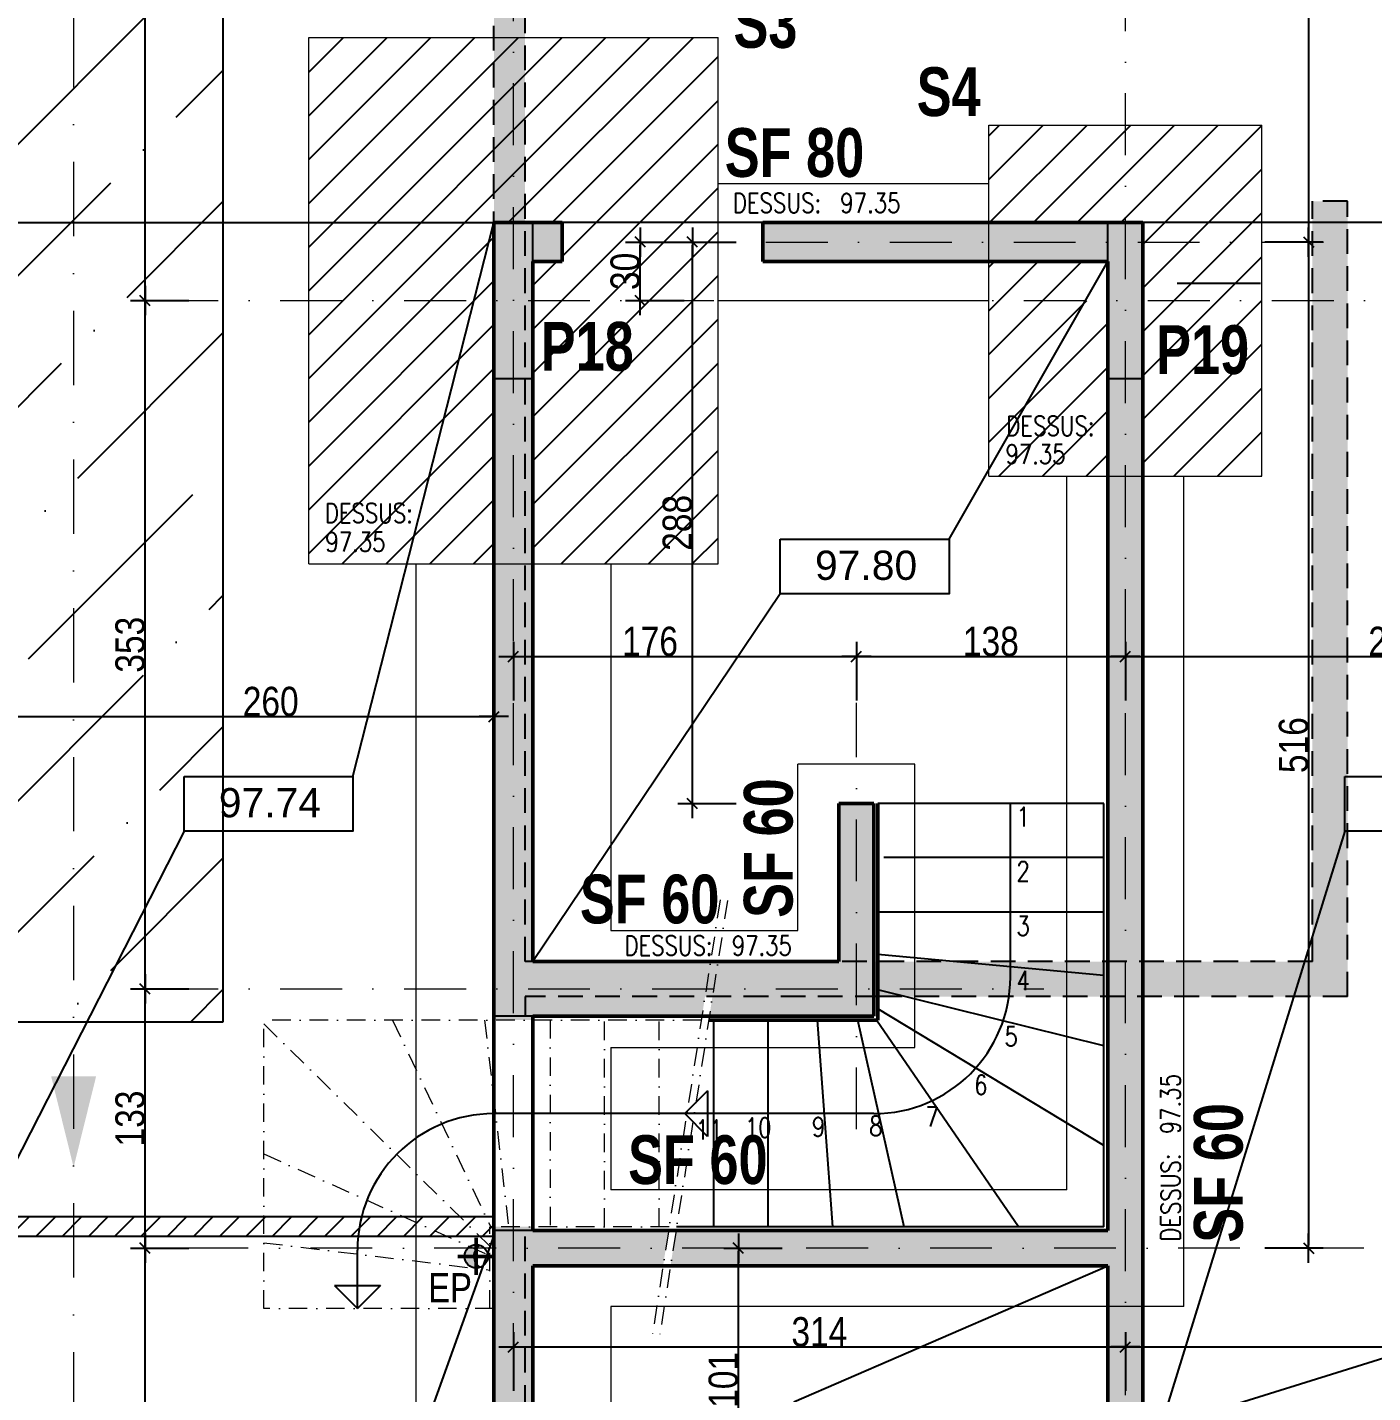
# Model space of a CAD drawing. Header units: centimetres. Extents: x 16433 to 114398, y -50094 to -12305.
# Drawn here: x 42936 to 43627, y -19269 to -18568 of the extents above; entities that cross this region are included whole.
import ezdxf
from ezdxf.enums import TextEntityAlignment as Align

# ---------------------------------------------------------------- set-up
doc = ezdxf.new("R2010")
doc.units = ezdxf.units.CM
doc.header["$LTSCALE"] = 0.5
for name, pattern in [('CACHEX2', [19.05, 12.7, -6.35]), ('TIRETPT2', [12.7, 6.35, -3.175, 0, -3.175]), ('TIRETPTX2', [50.8, 25.4, -12.7, 0, -12.7])]:
    doc.linetypes.add(name, pattern=pattern)
doc.layers.get('DEFPOINTS').update_dxf_attribs({"linetype": 'CONTINUOUS'})
for name, color, linetype in [('01_cloisons', 1, 'CONTINUOUS'), ('01_cote_gen', 4, 'CONTINUOUS'), ('01_linteaux', 2, 'CONTINUOUS'), ('01_murs_sup', 2, 'CACHEX2'), ('01_poch_murs', 253, 'CONTINUOUS'), ('01_poch_poteaux', 250, 'CONTINUOUS'), ('01_poch_Semelles', 253, 'CONTINUOUS'), ('01_resv', 32, 'CONTINUOUS'), ('01_texte', 230, 'CONTINUOUS'), ('AA_COTES', 2, 'CONTINUOUS')]:
    doc.layers.add(name, color=color, linetype=linetype)
for name, color, linetype, lineweight in [('01_murs_coup', 5, 'CONTINUOUS', 60), ('01_poutres', 2, 'CONTINUOUS', 18), ('01_Reseaux', 5, 'TIRETPTX2', 18), ('01_sem', 42, 'CONTINUOUS', 15), ('01_tram_axes', 2, 'TIRETPTX2', 9)]:
    doc.layers.add(name, color=color, linetype=linetype, lineweight=lineweight)
doc.styles.add('ARIAL', font='arial.ttf')
doc.styles.add('impact', font='impact.ttf')
doc.styles.add('MATTE_TXT', font='arial.ttf')
doc.styles.add('SIMPLEX1', font='SIMPLEX.shx', dxfattribs={"width": 0.8, "height": 10})
doc.styles.add('STYLE2', font='ARIALN.TTF')
doc.dimstyles.new('JB50', dxfattribs={"dimscale": 0.1, "dimtxt": 150, "dimasz": 15, "dimexe": 0.1, "dimexo": 0.1, "dimgap": 0.09, "dimtad": 1, "dimdec": 1, "dimdsep": 46, "dimtxsty": 'STYLE2', "dimblk1": 'BOND_G', "dimblk2": 'BOND_D', "dimsah": 1, "dimcen": 1.5, "dimdle": 0.01, "dimse1": 1, "dimse2": 1, "dimclrd": 4, "dimclre": 2, "dimclrt": 6, "dimazin": 2, "dimtfac": 2.333333, "dimtdec": 1, "dimtix": 1, "dimtmove": 2, "dimatfit": 3, "dimldrblk": 'BOND_G', "dimfxl": 1, "dimtolj": 1, "dimtzin": 0, "dimarcsym": 0})
pattern_1 = [(135, (25186.803, -57921.042), (-11.2253202, 2e-15), [7.9375, -7.9375])]

# ---------------------------------------------------------------- blocks, each defined once
blk = doc.blocks.new('BOND_G')
at = {"layer": 'AA_COTES', "color": 0}
for p, q in [((0, -5), (0, 15)), ((5, 0), (-5, 0)), ((1.77, 1.77), (-1.77, -1.77))]:
    blk.add_line(p, q, dxfattribs=at)
blk = doc.blocks.new('BOND_D')
at = {"layer": 'AA_COTES', "color": 0}
for p, q in [((0, 5), (0, -15)), ((5, 0), (-5, 0)), ((-1.77, -1.77), (1.77, 1.77))]:
    blk.add_line(p, q, dxfattribs=at)
blk = doc.blocks.new('*D119')
at = {"layer": '01_cote_gen', "color": 4, "lineweight": -2, "transparency": 16777216}
blk.add_line((43187.13, -18891.02), (43360.13, -18891.02), dxfattribs=at)
at = {"layer": 'DEFPOINTS', "color": 0, "transparency": 16777216}
for p in [(43361.63, -18891.02), (43361.63, -18907.71), (43185.63, -18920.38)]:
    blk.add_point(p, dxfattribs=at)
at = {"layer": '01_cote_gen', "color": 4, "lineweight": -2, "transparency": 16777216, "xscale": 1.5, "yscale": 1.5, "zscale": 1.5, "rotation": 180}
blk.add_blockref('BOND_G', (43185.63, -18891.02), dxfattribs=at)
at = {"layer": '01_cote_gen', "color": 4, "lineweight": -2, "transparency": 16777216, "xscale": 1.5, "yscale": 1.5, "zscale": 1.5}
blk.add_blockref('BOND_D', (43361.63, -18891.02), dxfattribs=at)
at = {"layer": '01_cote_gen', "color": 6, "transparency": 16777216, "insert": (43255.75, -18883.35), "char_height": 15, "attachment_point": 5, "style": 'STYLE2'}
blk.add_mtext('\\A1;176', dxfattribs=at)
blk = doc.blocks.new('*D120')
at = {"layer": '01_cote_gen', "color": 4, "lineweight": -2, "transparency": 16777216}
blk.add_line((43363.13, -18891.02), (43498.13, -18891.02), dxfattribs=at)
at = {"layer": 'DEFPOINTS', "color": 0, "transparency": 16777216}
for p in [(43499.63, -18891.02), (43361.63, -18907.71), (43499.63, -18914.05)]:
    blk.add_point(p, dxfattribs=at)
at = {"layer": '01_cote_gen', "color": 4, "lineweight": -2, "transparency": 16777216, "xscale": 1.5, "yscale": 1.5, "zscale": 1.5, "rotation": 180}
blk.add_blockref('BOND_G', (43361.63, -18891.02), dxfattribs=at)
at = {"layer": '01_cote_gen', "color": 4, "lineweight": -2, "transparency": 16777216, "xscale": 1.5, "yscale": 1.5, "zscale": 1.5}
blk.add_blockref('BOND_D', (43499.63, -18891.02), dxfattribs=at)
at = {"layer": '01_cote_gen', "color": 6, "transparency": 16777216, "insert": (43430.63, -18883.35), "char_height": 15, "attachment_point": 5, "style": 'STYLE2'}
blk.add_mtext('\\A1;138', dxfattribs=at)
blk = doc.blocks.new('*D121')
at = {"layer": '01_cote_gen', "color": 4, "lineweight": -2, "transparency": 16777216}
blk.add_line((43501.13, -18891.02), (43776.13, -18891.02), dxfattribs=at)
at = {"layer": 'DEFPOINTS', "color": 0, "transparency": 16777216}
for p in [(43777.63, -18891.02), (43499.63, -18914.05), (43777.63, -18922.11)]:
    blk.add_point(p, dxfattribs=at)
at = {"layer": '01_cote_gen', "color": 4, "lineweight": -2, "transparency": 16777216, "xscale": 1.5, "yscale": 1.5, "zscale": 1.5, "rotation": 180}
blk.add_blockref('BOND_G', (43499.63, -18891.02), dxfattribs=at)
at = {"layer": '01_cote_gen', "color": 4, "lineweight": -2, "transparency": 16777216, "xscale": 1.5, "yscale": 1.5, "zscale": 1.5}
blk.add_blockref('BOND_D', (43777.63, -18891.02), dxfattribs=at)
at = {"layer": '01_cote_gen', "color": 6, "transparency": 16777216, "insert": (43638.63, -18883.35), "char_height": 15, "attachment_point": 5, "style": 'STYLE2'}
blk.add_mtext('\\A1;278', dxfattribs=at)
blk = doc.blocks.new('*D122')
at = {"layer": '01_cote_gen', "color": 4, "lineweight": -2, "transparency": 16777216}
blk.add_line((43187.13, -19245.13), (43498.13, -19245.13), dxfattribs=at)
at = {"layer": 'DEFPOINTS', "color": 0, "transparency": 16777216}
for p in [(43499.63, -19245.13), (43185.63, -19261.37), (43499.63, -19261.37)]:
    blk.add_point(p, dxfattribs=at)
at = {"layer": '01_cote_gen', "color": 4, "lineweight": -2, "transparency": 16777216, "xscale": 1.5, "yscale": 1.5, "zscale": 1.5, "rotation": 180}
blk.add_blockref('BOND_G', (43185.63, -19245.13), dxfattribs=at)
at = {"layer": '01_cote_gen', "color": 4, "lineweight": -2, "transparency": 16777216, "xscale": 1.5, "yscale": 1.5, "zscale": 1.5}
blk.add_blockref('BOND_D', (43499.63, -19245.13), dxfattribs=at)
at = {"layer": '01_cote_gen', "color": 6, "transparency": 16777216, "insert": (43342.63, -19237.47), "char_height": 15, "attachment_point": 5, "style": 'STYLE2'}
blk.add_mtext('\\A1;314', dxfattribs=at)
blk = doc.blocks.new('*D123')
at = {"layer": '01_cote_gen', "color": 4, "lineweight": -2, "transparency": 16777216}
blk.add_line((43501.13, -19245.13), (43776.13, -19245.13), dxfattribs=at)
at = {"layer": 'DEFPOINTS', "color": 0, "transparency": 16777216}
for p in [(43777.63, -19245.13), (43499.63, -19252.63), (43777.63, -19252.63)]:
    blk.add_point(p, dxfattribs=at)
at = {"layer": '01_cote_gen', "color": 4, "lineweight": -2, "transparency": 16777216, "xscale": 1.5, "yscale": 1.5, "zscale": 1.5, "rotation": 180}
blk.add_blockref('BOND_G', (43499.63, -19245.13), dxfattribs=at)
at = {"layer": '01_cote_gen', "color": 4, "lineweight": -2, "transparency": 16777216, "xscale": 1.5, "yscale": 1.5, "zscale": 1.5}
blk.add_blockref('BOND_D', (43777.63, -19245.13), dxfattribs=at)
at = {"layer": '01_cote_gen', "color": 6, "transparency": 16777216, "insert": (43661.7, -19237.47), "char_height": 15, "attachment_point": 5, "style": 'STYLE2'}
blk.add_mtext('\\A1;278', dxfattribs=at)
blk = doc.blocks.new('*D229')
at = {"layer": '01_cote_gen', "color": 4, "lineweight": -2, "transparency": 16777216}
blk.add_line((42996.69, -19686.98), (42996.69, -19195.98), dxfattribs=at)
at = {"layer": 'DEFPOINTS', "color": 0, "transparency": 16777216}
for p in [(42996.69, -19194.48), (43002.37, -19194.48), (43002.37, -19688.48)]:
    blk.add_point(p, dxfattribs=at)
at = {"layer": '01_cote_gen', "color": 4, "lineweight": -2, "transparency": 16777216, "xscale": 1.5, "yscale": 1.5, "zscale": 1.5}
for name, p, rotation in [('BOND_D', (42996.69, -19194.48), 90), ('BOND_G', (42996.69, -19688.48), 270)]:
    blk.add_blockref(name, p, dxfattribs=dict(at, rotation=rotation))
at = {"layer": '01_cote_gen', "color": 6, "transparency": 16777216, "insert": (42989.02, -19441.48), "char_height": 15, "attachment_point": 5, "rotation": 90, "style": 'STYLE2'}
blk.add_mtext('\\A1;494', dxfattribs=at)
blk = doc.blocks.new('*D230')
at = {"layer": '01_cote_gen', "color": 4, "lineweight": -2, "transparency": 16777216}
blk.add_line((42996.69, -19192.98), (42996.69, -19062.98), dxfattribs=at)
at = {"layer": 'DEFPOINTS', "color": 0, "transparency": 16777216}
for p in [(42996.69, -19061.48), (43072.63, -19061.48), (43212.43, -19194.48)]:
    blk.add_point(p, dxfattribs=at)
at = {"layer": '01_cote_gen', "color": 4, "lineweight": -2, "transparency": 16777216, "xscale": 1.5, "yscale": 1.5, "zscale": 1.5}
for name, p, rotation in [('BOND_D', (42996.69, -19061.48), 90), ('BOND_G', (42996.69, -19194.48), 270)]:
    blk.add_blockref(name, p, dxfattribs=dict(at, rotation=rotation))
at = {"layer": '01_cote_gen', "color": 6, "transparency": 16777216, "insert": (42989.02, -19127.98), "char_height": 15, "attachment_point": 5, "rotation": 90, "style": 'STYLE2'}
blk.add_mtext('\\A1;133', dxfattribs=at)
blk = doc.blocks.new('*D231')
at = {"layer": '01_cote_gen', "color": 4, "lineweight": -2, "transparency": 16777216}
blk.add_line((42996.69, -19059.98), (42996.69, -18709.98), dxfattribs=at)
at = {"layer": 'DEFPOINTS', "color": 0, "transparency": 16777216}
for p in [(42996.69, -18708.48), (43002.37, -18708.48), (43074.66, -19061.48)]:
    blk.add_point(p, dxfattribs=at)
at = {"layer": '01_cote_gen', "color": 4, "lineweight": -2, "transparency": 16777216, "xscale": 1.5, "yscale": 1.5, "zscale": 1.5}
for name, p, rotation in [('BOND_D', (42996.69, -18708.48), 90), ('BOND_G', (42996.69, -19061.48), 270)]:
    blk.add_blockref(name, p, dxfattribs=dict(at, rotation=rotation))
at = {"layer": '01_cote_gen', "color": 6, "transparency": 16777216, "insert": (42989.02, -18884.98), "char_height": 15, "attachment_point": 5, "rotation": 90, "style": 'STYLE2'}
blk.add_mtext('\\A1;353', dxfattribs=at)
blk = doc.blocks.new('*D232')
at = {"layer": '01_cote_gen', "color": 4, "lineweight": -2, "transparency": 16777216}
blk.add_line((42996.69, -18706.98), (42996.69, -18069.98), dxfattribs=at)
at = {"layer": 'DEFPOINTS', "color": 0, "transparency": 16777216}
for p in [(42996.69, -18068.48), (42998.54, -18068.48), (43019.19, -18708.48)]:
    blk.add_point(p, dxfattribs=at)
at = {"layer": '01_cote_gen', "color": 4, "lineweight": -2, "transparency": 16777216, "xscale": 1.5, "yscale": 1.5, "zscale": 1.5}
for name, p, rotation in [('BOND_D', (42996.69, -18068.48), 90), ('BOND_G', (42996.69, -18708.48), 270)]:
    blk.add_blockref(name, p, dxfattribs=dict(at, rotation=rotation))
at = {"layer": '01_cote_gen', "color": 6, "transparency": 16777216, "insert": (42989.02, -18292.81), "char_height": 15, "attachment_point": 5, "rotation": 90, "style": 'STYLE2'}
blk.add_mtext('\\A1;640', dxfattribs=at)
blk = doc.blocks.new('*D235')
at = {"layer": '01_cote_gen', "color": 4, "lineweight": -2, "transparency": 16777216}
blk.add_line((43250.72, -18706.98), (43250.72, -18679.98), dxfattribs=at)
at = {"layer": 'DEFPOINTS', "color": 0, "transparency": 16777216}
for p in [(43250.72, -18678.48), (43271.85, -18678.48), (43278.18, -18708.48)]:
    blk.add_point(p, dxfattribs=at)
at = {"layer": '01_cote_gen', "color": 4, "lineweight": -2, "transparency": 16777216, "xscale": 1.5, "yscale": 1.5, "zscale": 1.5}
for name, p, rotation in [('BOND_D', (43250.72, -18678.48), 90), ('BOND_G', (43250.72, -18708.48), 270)]:
    blk.add_blockref(name, p, dxfattribs=dict(at, rotation=rotation))
at = {"layer": '01_cote_gen', "color": 6, "transparency": 16777216, "insert": (43243.06, -18693.48), "char_height": 15, "attachment_point": 5, "rotation": 90, "style": 'STYLE2'}
blk.add_mtext('\\A1;30', dxfattribs=at)
blk = doc.blocks.new('*D238')
at = {"layer": '01_cote_gen', "color": 4, "lineweight": -2, "transparency": 16777216}
blk.add_line((43301.08, -19293.98), (43301.08, -19195.98), dxfattribs=at)
at = {"layer": 'DEFPOINTS', "color": 0, "transparency": 16777216}
for p in [(43301.08, -19194.48), (43579.6, -19194.48), (43308.58, -19295.48)]:
    blk.add_point(p, dxfattribs=at)
at = {"layer": '01_cote_gen', "color": 4, "lineweight": -2, "transparency": 16777216, "xscale": 1.5, "yscale": 1.5, "zscale": 1.5}
for name, p, rotation in [('BOND_D', (43301.08, -19194.48), 90), ('BOND_G', (43301.08, -19295.48), 270)]:
    blk.add_blockref(name, p, dxfattribs=dict(at, rotation=rotation))
at = {"layer": '01_cote_gen', "color": 6, "transparency": 16777216, "insert": (43293.41, -19262.03), "char_height": 15, "attachment_point": 5, "rotation": 90, "style": 'STYLE2'}
blk.add_mtext('\\A1;101', dxfattribs=at)
blk = doc.blocks.new('*D252')
at = {"layer": '01_cote_gen', "color": 4, "lineweight": -2, "transparency": 16777216}
blk.add_line((43593.67, -18679.98), (43593.67, -19192.98), dxfattribs=at)
at = {"layer": 'DEFPOINTS', "color": 0, "transparency": 16777216}
for p in [(43591.14, -18678.48), (43591.14, -19194.48), (43593.67, -19194.48)]:
    blk.add_point(p, dxfattribs=at)
at = {"layer": '01_cote_gen', "color": 4, "lineweight": -2, "transparency": 16777216, "xscale": 1.5, "yscale": 1.5, "zscale": 1.5}
for name, p, rotation in [('BOND_G', (43593.67, -18678.48), 90), ('BOND_D', (43593.67, -19194.48), 270)]:
    blk.add_blockref(name, p, dxfattribs=dict(at, rotation=rotation))
at = {"layer": '01_cote_gen', "color": 6, "transparency": 16777216, "insert": (43586, -18936.48), "char_height": 15, "attachment_point": 5, "rotation": 90, "style": 'STYLE2'}
blk.add_mtext('\\A1;516', dxfattribs=at)
blk = doc.blocks.new('*D253')
at = {"layer": '01_cote_gen', "color": 4, "lineweight": -2, "transparency": 16777216}
blk.add_line((43593.67, -18069.98), (43593.67, -18676.98), dxfattribs=at)
at = {"layer": 'DEFPOINTS', "color": 0, "transparency": 16777216}
for p in [(43552.17, -18068.48), (43516.53, -18678.48), (43593.67, -18678.48)]:
    blk.add_point(p, dxfattribs=at)
at = {"layer": '01_cote_gen', "color": 4, "lineweight": -2, "transparency": 16777216, "xscale": 1.5, "yscale": 1.5, "zscale": 1.5}
for name, p, rotation in [('BOND_G', (43593.67, -18068.48), 90), ('BOND_D', (43593.67, -18678.48), 270)]:
    blk.add_blockref(name, p, dxfattribs=dict(at, rotation=rotation))
at = {"layer": '01_cote_gen', "color": 6, "transparency": 16777216, "insert": (43586, -18422.59), "char_height": 15, "attachment_point": 5, "rotation": 90, "style": 'STYLE2'}
blk.add_mtext('\\A1;610', dxfattribs=at)
blk = doc.blocks.new('*D291')
at = {"layer": '01_poch_poteaux', "color": 4, "lineweight": -2, "transparency": 16777216}
blk.add_line((43277.47, -18964.99), (43277.47, -18679.98), dxfattribs=at)
at = {"layer": 'DEFPOINTS', "color": 0, "transparency": 16777216}
for p in [(43277.47, -18678.48), (43391.13, -18678.48), (43361.63, -18966.49)]:
    blk.add_point(p, dxfattribs=at)
at = {"layer": '01_poch_poteaux', "color": 4, "lineweight": -2, "transparency": 16777216, "xscale": 1.5, "yscale": 1.5, "zscale": 1.5}
for name, p, rotation in [('BOND_D', (43277.47, -18678.48), 90), ('BOND_G', (43277.47, -18966.49), 270)]:
    blk.add_blockref(name, p, dxfattribs=dict(at, rotation=rotation))
at = {"layer": '01_poch_poteaux', "color": 6, "transparency": 16777216, "insert": (43269.8, -18822.49), "char_height": 15, "attachment_point": 5, "rotation": 90, "style": 'STYLE2'}
blk.add_mtext('\\A1;288', dxfattribs=at)
blk = doc.blocks.new('*D566')
at = {"layer": '01_cote_gen', "color": 4, "lineweight": -2, "transparency": 16777216}
blk.add_line((42917.13, -18921.85), (43174.13, -18921.85), dxfattribs=at)
at = {"layer": 'DEFPOINTS', "color": 0, "transparency": 16777216}
for p in [(42915.63, -18914.35), (43175.63, -18921.85), (43175.63, -18922.72)]:
    blk.add_point(p, dxfattribs=at)
at = {"layer": '01_cote_gen', "color": 4, "lineweight": -2, "transparency": 16777216, "xscale": 1.5, "yscale": 1.5, "zscale": 1.5, "rotation": 180}
blk.add_blockref('BOND_G', (42915.63, -18921.85), dxfattribs=at)
at = {"layer": '01_cote_gen', "color": 4, "lineweight": -2, "transparency": 16777216, "xscale": 1.5, "yscale": 1.5, "zscale": 1.5}
blk.add_blockref('BOND_D', (43175.63, -18921.85), dxfattribs=at)
at = {"layer": '01_cote_gen', "color": 6, "transparency": 16777216, "insert": (43061.12, -18914.18), "char_height": 15, "attachment_point": 5, "style": 'STYLE2'}
blk.add_mtext('\\A1;260', dxfattribs=at)

msp = doc.modelspace()

# ---------------------------------------------------------------- hatches: boundary and pattern name
at = {"layer": '01_murs_sup'}
h = msp.add_hatch(dxfattribs=at)
h.set_pattern_fill('DASH', color=256, scale=2.5, angle=135)
h.set_pattern_definition(pattern_1)
h.paths.add_polyline_path([(43786.633, -18898.484), (43786.633, -18730.484), (43751.633, -18730.484), (43751.633, -18661.484), (43733.633, -18661.484), (43733.633, -18748.484), (43768.633, -18748.484), (43768.633, -18898.484), (43733.633, -18898.484), (43733.633, -19205.484), (43751.633, -19205.484), (43751.633, -18916.484), (44399.633, -18916.484), (44399.633, -19063.484), (44415.633, -19063.484), (44415.633, -18914.484), (44599.633, -18914.484), (44599.633, -18928.484), (44615.633, -18928.484), (44615.633, -18758.484), (44599.633, -18758.484), (44599.633, -18898.484)])
h.paths.add_polyline_path([(44399.633, -19153.484), (44399.633, -19189.484), (44415.633, -19189.484), (44415.633, -19173.484), (44415.633, -19153.484)], flags=17)
h.paths.add_polyline_path([(44540.633, -19173.484), (44540.633, -19189.484), (44599.633, -19189.484), (44599.633, -19268.484), (44615.633, -19268.484), (44615.633, -19173.484)])
h.paths.add_polyline_path([(44599.633, -18458.484), (44599.633, -18668.484), (44615.633, -18668.484), (44615.633, -18458.484)])
h.paths.add_polyline_path([(44599.633, -18308.484), (44599.633, -18368.484), (44615.633, -18368.484), (44615.633, -18308.484)])
h.paths.add_polyline_path([(44390.633, -18048.484), (44390.633, -17963.484), (44374.633, -17963.484), (44374.633, -18064.484), (44599.633, -18064.484), (44599.633, -18218.484), (44615.633, -18218.484), (44615.633, -18048.484)])
h.paths.add_polyline_path([(44207.633, -18460.484), (44207.633, -18515.484), (44227.633, -18515.484), (44227.633, -18460.484)])
h.paths.add_polyline_path([(44090.633, -17583.484), (44090.633, -17599.484), (44374.633, -17599.484), (44374.633, -17683.484), (44390.633, -17683.484), (44390.633, -17583.484)])
h.paths.add_polyline_path([(43850.633, -17583.484), (43850.633, -17743.484), (43775.633, -17743.484), (43775.633, -17759.484), (43848.633, -17759.484), (43848.633, -18516.484), (43595.633, -18516.484), (43595.633, -18554.484), (43613.633, -18554.484), (43613.633, -18534.484), (43733.633, -18534.484), (43733.633, -18558.484), (43751.633, -18558.484), (43751.633, -18534.484), (43866.633, -18534.484), (43866.633, -17599.484), (43910.633, -17599.484), (43910.633, -17583.484)])
h.paths.add_polyline_path([(43565.633, -17743.484), (43565.633, -17759.484), (43650.633, -17759.484), (43650.633, -17743.484)])
h.paths.add_polyline_path([(43175.633, -17583.484), (43175.633, -19075.465), (43191.633, -19075.465), (43191.633, -19065.484), (43373.633, -19065.484), (43613.633, -19065.484), (43613.633, -18657.484), (43595.633, -18657.484), (43595.633, -19047.484), (43191.633, -19047.484), (43191.633, -17759.484), (43285.633, -17759.484), (43285.633, -17743.484), (43191.633, -17743.484), (43191.633, -17583.484)])
h = msp.add_hatch(dxfattribs=at)
h.set_pattern_fill('DASH', color=256, scale=2.5, angle=135)
h.set_pattern_definition(pattern_1)
h.paths.add_polyline_path([(44294.633, -20161.484), (44294.633, -20181.484), (44355.633, -20181.484), (44355.633, -20161.484)], flags=17)
h.paths.add_polyline_path([(44399.633, -19856.484), (44399.633, -19961.484), (44415.633, -19961.484), (44415.633, -19856.484)], flags=17)
h.paths.add_polyline_path([(44415.633, -20131.484), (44415.633, -20086.484), (44399.633, -20086.484), (44399.633, -20147.484), (44699.633, -20147.484), (44699.633, -20373.484), (44715.633, -20373.484), (44715.633, -20131.484)], flags=17)
h.paths.add_polyline_path([(44699.633, -20463.484), (44699.633, -20513.484), (44715.633, -20513.484), (44715.633, -20463.484)], flags=17)
h.paths.add_polyline_path([(43751.633, -19787.484), (43751.633, -19717.484), (43733.633, -19717.484), (43733.633, -19722.484), (43687.633, -19722.484), (43687.633, -19740.484), (43733.633, -19740.484), (43733.633, -19805.484), (43923.633, -19805.484), (43923.633, -20767.484), (43331.633, -20767.484), (43331.633, -20737.484), (43291.633, -20737.484), (43291.633, -20763.484), (43285.633, -20763.484), (43285.633, -20783.484), (44715.633, -20783.484), (44715.633, -20603.484), (44699.633, -20603.484), (44699.633, -20767.484), (44153.633, -20767.484), (44153.633, -20506.484), (44135.633, -20506.484), (44135.633, -20767.484), (43941.633, -20767.484), (43941.633, -19787.484)])
h.paths.add_polyline_path([(43175.633, -19722.484), (43175.633, -20418.484), (43291.633, -20418.484), (43291.633, -20457.484), (43331.633, -20457.484), (43331.633, -20402.484), (43191.633, -20402.484), (43191.633, -19740.484), (43584.633, -19740.484), (43584.633, -19722.484)])
h.paths.add_polyline_path([(43528.633, -20169.484), (43528.633, -20189.484), (43578.633, -20189.484), (43578.633, -20169.484)], flags=17)
h.paths.add_polyline_path([(43175.633, -20763.484), (43175.633, -20783.484), (43255.633, -20783.484), (43255.633, -20763.484)])
h.paths.add_polyline_path([(43355.633, -19315.484), (43191.633, -19315.484), (43191.633, -19185.465), (43175.633, -19185.465), (43175.633, -19392.484), (43191.633, -19392.484), (43191.633, -19333.484), (43355.633, -19333.484), (43355.633, -19511.484), (43578.633, -19511.484), (43578.633, -19493.484), (43373.633, -19493.484), (43373.633, -19333.484), (43578.633, -19333.484), (43578.633, -19315.484)])
h.paths.add_polyline_path([(43751.633, -19407.484), (43751.633, -19308.484), (43733.633, -19308.484), (43733.633, -19425.484), (43768.633, -19425.484), (43768.633, -19573.484), (43733.633, -19573.484), (43733.633, -19614.484), (43751.633, -19614.484), (43751.633, -19591.484), (44399.633, -19591.484), (44399.633, -19616.484), (44415.633, -19616.484), (44415.633, -19589.484), (44599.633, -19589.484), (44599.633, -19603.484), (44615.633, -19603.484), (44615.633, -19508.484), (44599.633, -19508.484), (44599.633, -19573.484), (43786.633, -19573.484), (43786.633, -19407.484)])
at = {"layer": '01_poch_murs'}
h = msp.add_hatch(dxfattribs=at)
h.set_pattern_fill('ANSI36', color=256, scale=15)
h.paths.add_polyline_path([(42636.494, -17603.484), (41415.633, -17603.484), (41415.633, -18668.489), (41535.633, -18668.484), (41555.633, -18668.484), (41555.633, -19078.484), (42636.633, -19078.484), (42636.633, -18748.484), (42616.633, -18748.484), (42616.633, -18688.484), (42109.643, -18688.484), (42109.643, -18748.484), (42089.643, -18748.484), (42089.643, -18688.484), (41835.633, -18688.484), (41835.633, -18857.484), (41815.633, -18857.484), (41815.633, -18683.484), (41765.633, -18683.484), (41765.633, -18093.484), (41815.633, -18093.484), (41815.633, -18028.484), (41835.633, -18028.484), (41835.633, -18088.484), (42089.643, -18088.484), (42089.643, -18028.484), (42109.643, -18028.484), (42109.643, -18088.484), (42616.633, -18088.484), (42616.633, -18028.484), (42636.633, -18028.484)])
h.paths.add_polyline_path([(41565.643, -17918.484), (41565.643, -18108.484), (41547.643, -18108.484), (41547.643, -17918.484)], flags=16)
h.paths.add_polyline_path([(42616.633, -18108.484), (42109.643, -18108.484), (42089.643, -18108.484), (41835.633, -18108.484), (41835.633, -18668.484), (42089.643, -18668.484), (42109.643, -18668.484), (42616.633, -18668.484)], flags=17)
h.paths.add_polyline_path([(42468.672, -18321.464), (42468.672, -18215.464), (42574.672, -18215.464), (42574.672, -18321.464)], flags=16)
h.paths.add_polyline_path([(42471.672, -18318.464), (42471.672, -18218.464), (42571.672, -18218.464), (42571.672, -18318.464)], flags=0)
h.paths.add_polyline_path([(42616.633, -18088.484), (42109.643, -18088.484), (42109.643, -18108.484), (42616.633, -18108.484)], flags=17)
h.paths.add_polyline_path([(42636.633, -18108.484), (42616.633, -18108.484), (42616.633, -18668.484), (42636.633, -18668.484)], flags=17)
h.paths.add_polyline_path([(43036.633, -17603.484), (42713.63, -17603.874, -0.4142136), (42718.25, -17608.494, -1), (42709.01, -17608.494, -0.4142136), (42713.63, -17603.874), (42638.633, -17603.484), (42638.633, -18028.484), (42658.633, -18028.484), (42658.633, -18108.484), (42638.633, -18108.484), (42638.633, -18668.484), (42658.633, -18668.484), (42658.633, -18748.484), (42638.633, -18748.484), (42638.633, -19078.484), (43036.633, -19078.484)])
h = msp.add_hatch(dxfattribs=at)
h.set_pattern_fill('ANSI31', color=256, scale=3)
h.set_pattern_definition([(45, (-10233.557, 8782.937), (-6.7351921, 6.7351921), [])])
h.paths.add_polyline_path([(43175.633, -19178.484), (42915.633, -19178.484), (42915.633, -18668.484), (42908.633, -18668.484), (42908.633, -19178.484), (42718.643, -19178.484), (42718.643, -19188.484), (42908.633, -19188.484), (42908.633, -19698.484), (42915.633, -19698.484), (42915.633, -19188.484), (43175.633, -19188.484)])
h = msp.add_hatch(color=256, dxfattribs=at)
h.dxf.hatch_style = 1
h.paths.add_polyline_path([(43490.633, -18668.484), (43313.633, -18668.484), (43313.633, -18688.484), (43490.633, -18688.484)])
h.paths.add_polyline_path([(43210.632, -18668.484), (43195.633, -18668.484), (43195.633, -18688.484), (43210.633, -18688.484)])
h.paths.add_polyline_path([(43508.633, -18748.484), (43490.633, -18748.484), (43490.633, -19185.484), (43269.076, -19185.484), (43266.272, -19203.484), (43490.633, -19203.484), (43490.633, -19315.484), (43355.633, -19315.484), (43355.633, -19678.484), (43318.633, -19678.484), (43318.633, -19698.484), (43378.632, -19698.484), (43378.633, -19678.484), (43355.633, -19678.484), (43355.633, -19511.484), (43635.632, -19511.484), (43635.632, -19493.484), (43373.633, -19493.484), (43373.633, -19333.484), (43768.633, -19333.484), (43768.633, -19493.484), (43738.633, -19493.484), (43738.633, -19511.484), (43768.633, -19511.484), (43768.633, -19568.484), (43786.633, -19568.484), (43786.633, -18916.484), (43768.633, -18916.484), (43768.633, -19333.484), (43508.633, -19333.484)])
h.paths.add_polyline_path([(43370.633, -18966.486), (43352.633, -18966.486), (43352.633, -19047.484), (43290.579, -19047.484), (43286.216, -19075.484), (43370.633, -19075.484)], flags=17)
h.paths.add_polyline_path([(43286.763, -19047.484), (43195.633, -19047.484), (43195.633, -18748.484), (43175.633, -18748.484), (43175.633, -19077.484), (43195.633, -19077.484), (43195.633, -19075.484), (43282.4, -19075.484)])
h.paths.add_polyline_path([(43265.261, -19185.484), (43195.633, -19185.484), (43195.633, -19183.484), (43175.633, -19183.484), (43175.633, -19618.484), (43195.633, -19618.484), (43195.633, -19203.484), (43262.456, -19203.484)])
at = {"layer": '01_poch_poteaux'}
h = msp.add_hatch(color=256, dxfattribs=at)
h.dxf.hatch_style = 1
h.paths.add_polyline_path([(43185.633, -18668.484), (43175.633, -18668.484), (43175.633, -18708.484), (43185.633, -18708.484)])
h.paths.add_polyline_path([(43195.633, -18668.484), (43185.633, -18668.484), (43185.633, -18708.484), (43195.633, -18708.484), (43195.633, -18688.484)])
h.paths.add_polyline_path([(43195.633, -18708.484), (43185.633, -18708.484), (43185.633, -18748.484), (43195.633, -18748.484)])
h.paths.add_polyline_path([(43185.633, -18708.484), (43175.633, -18708.484), (43175.633, -18748.484), (43185.633, -18748.484)])
h = msp.add_hatch(color=256, dxfattribs=at)
h.dxf.hatch_style = 1
h.paths.add_polyline_path([(43508.633, -18678.484), (43499.633, -18678.484), (43499.633, -18708.484), (43508.633, -18708.484)])
h.paths.add_polyline_path([(43499.633, -18678.484), (43490.633, -18678.484), (43490.633, -18688.484), (43490.633, -18708.484), (43499.633, -18708.484)])
h.paths.add_polyline_path([(43499.633, -18668.484), (43490.633, -18668.484), (43490.633, -18678.484), (43499.633, -18678.484)])
h.paths.add_polyline_path([(43508.633, -18668.484), (43499.633, -18668.484), (43499.633, -18678.484), (43508.633, -18678.484)])
h.paths.add_polyline_path([(43508.633, -18708.484), (43499.633, -18708.484), (43499.633, -18748.484), (43508.633, -18748.484)])
h.paths.add_polyline_path([(43499.633, -18708.484), (43490.633, -18708.484), (43490.633, -18748.484), (43499.633, -18748.484)])
at = {"layer": '01_poch_Semelles', "linetype": 'CACHEX2', "ltscale": 2}
h = msp.add_hatch(dxfattribs=at)
h.set_pattern_fill('ANSI31', color=256, scale=5)
h.paths.add_polyline_path([(43290.633, -18573.484), (43185.633, -18573.484), (43185.633, -18668.484), (43210.632, -18668.484), (43210.632, -18668.477), (43290.633, -18668.483), (43290.633, -18648.484)])
h.paths.add_polyline_path([(43185.633, -18573.484), (43080.633, -18573.484), (43080.633, -18668.484), (43175.633, -18668.484), (43185.633, -18668.484)])
h.paths.add_polyline_path([(43175.633, -18668.484), (43080.633, -18668.484), (43080.633, -18708.484), (43165.445, -18708.484)])
h.paths.add_polyline_path([(43175.633, -18668.484), (43165.445, -18708.484), (43175.633, -18708.484)], flags=17)
h.paths.add_polyline_path([(43290.633, -18668.483), (43210.632, -18668.477), (43210.632, -18668.484), (43210.633, -18688.484), (43205.633, -18688.484), (43195.633, -18688.484), (43195.633, -18708.484), (43290.633, -18708.484)])
h.paths.add_polyline_path([(43290.633, -18708.484), (43195.633, -18708.484), (43195.633, -18843.484), (43290.633, -18843.484)])
h.paths.add_polyline_path([(43175.633, -18708.484), (43165.445, -18708.484), (43131.064, -18843.484), (43175.633, -18843.484)])
h.paths.add_polyline_path([(43165.445, -18708.484), (43080.633, -18708.484), (43080.633, -18843.484), (43131.064, -18843.484)])
h.paths.add_polyline_path([(43258.589, -18706.709), (43258.589, -18680.096), (43227.361, -18680.096), (43227.361, -18706.709)], flags=24)
h.paths.add_polyline_path([(43285.332, -18840.422), (43285.332, -18804.252), (43254.104, -18804.252), (43254.104, -18840.422)], flags=24)
h.paths.add_polyline_path([(43194.606, -18752.221), (43252.412, -18752.221), (43252.412, -18713.285), (43194.606, -18713.285)], flags=9)
h.paths.add_polyline_path([(43085.376, -18824.639), (43137.614, -18824.639), (43137.614, -18809.639), (43085.376, -18809.639)], flags=24)
h.paths.add_polyline_path([(43086.067, -18839.388), (43123.067, -18839.388), (43123.067, -18824.388), (43086.067, -18824.388)], flags=24)
h = msp.add_hatch(dxfattribs=at)
h.set_pattern_fill('ANSI31', color=256, scale=5)
h.paths.add_polyline_path([(43499.633, -18618.484), (43429.633, -18618.484), (43429.633, -18668.484), (43499.633, -18668.484)])
h.paths.add_polyline_path([(43569.633, -18618.484), (43499.633, -18618.484), (43499.633, -18668.484), (43508.633, -18668.484), (43569.633, -18668.484)])
h.paths.add_polyline_path([(43569.633, -18668.484), (43508.633, -18668.484), (43508.633, -18678.484), (43569.633, -18678.484)])
h.paths.add_polyline_path([(43569.633, -18678.484), (43508.633, -18678.484), (43508.633, -18708.484), (43569.633, -18708.484)])
h.paths.add_polyline_path([(43569.633, -18708.484), (43508.633, -18708.484), (43508.633, -18798.484), (43569.633, -18798.484)])
h.paths.add_polyline_path([(43490.633, -18708.484), (43479.184, -18708.484), (43429.633, -18795.048), (43429.633, -18798.484), (43490.633, -18798.484)])
h.paths.add_polyline_path([(43479.184, -18708.484), (43429.633, -18708.484), (43429.633, -18795.048)], flags=17)
h.paths.add_polyline_path([(43490.633, -18688.484), (43429.633, -18688.484), (43429.633, -18708.484), (43479.184, -18708.484)])
h.paths.add_polyline_path([(43510.262, -18753.914), (43568.292, -18753.914), (43568.292, -18714.955), (43510.262, -18714.955)], flags=24)
h.paths.add_polyline_path([(43435.041, -18779.944), (43487.279, -18779.944), (43487.279, -18764.944), (43435.041, -18764.944)], flags=25)
h.paths.add_polyline_path([(43435.067, -18794.388), (43472.067, -18794.388), (43472.067, -18779.388), (43435.067, -18779.388)], flags=24)
at = {"layer": '01_resv'}
h = msp.add_hatch(color=256, dxfattribs=at)
h.dxf.hatch_style = 1
h.paths.add_polyline_path([(43168.365, -19192.942, 0.0755456), (43166.582, -19192.671), (43166.582, -19194.696, -0.0929855)])
h.paths.add_polyline_path([(43166.582, -19194.696), (43166.582, -19192.671, 0.4047261), (43160.586, -19198.476), (43160.802, -19198.671), (43165.368, -19198.671, -0.1569985)])
h.paths.add_polyline_path([(43160.802, -19198.671), (43160.582, -19198.671, 0.4142136), (43166.582, -19204.671), (43166.582, -19203.874)])
h.paths.add_polyline_path([(43165.368, -19198.671), (43160.802, -19198.671), (43166.582, -19203.874), (43166.582, -19202.443, -0.1493372)], flags=17)
h.paths.add_polyline_path([(43166.582, -19202.443), (43166.582, -19203.874), (43167.405, -19204.614, 0.0501962), (43168.572, -19204.331, -0.1021907)])
h.paths.add_polyline_path([(43166.582, -19203.874), (43166.582, -19204.671, 0.0343801), (43167.405, -19204.614)])

# ---------------------------------------------------------------- linework, layer by layer
at = {"layer": '01_cloisons'}
for p, q in [((43175.633, -19178.484), (42915.633, -19178.484)), ((43175.633, -19178.484), (43175.633, -19188.484)), ((43175.633, -19188.484), (42915.633, -19188.484))]:
    msp.add_line(p, q, dxfattribs=at)
at = {"layer": '01_cote_gen'}
for p, q in [((43195.633, -19075.484), (43175.633, -19075.484)), ((43195.633, -19185.484), (43175.633, -19185.484))]:
    msp.add_line(p, q, dxfattribs=at)
at = {"layer": '01_linteaux'}
for p, q in [((43036.633, -17603.484), (43036.633, -19078.484)), ((43488.633, -18966.486), (43372.633, -18966.486)), ((43440.633, -19055.484), (43440.633, -18966.486)), ((43488.633, -19183.484), (43488.633, -18966.486)), ((43488.633, -18994.166), (43375.633, -18994.166)), ((43488.633, -19022.166), (43372.633, -19022.166)), ((43488.633, -19054.558), (43372.633, -19043.944)), ((43488.633, -19090.674), (43372.633, -19062.058)), ((43488.633, -19141.755), (43372.633, -19071.767)), ((43036.633, -19078.484), (41555.633, -19078.484)), ((43288.431, -19183.484), (43288.431, -19077.484)), ((43316.431, -19183.484), (43316.431, -19077.484)), ((43349.493, -19183.484), (43341.605, -19077.484)), ((43386.133, -19183.484), (43362.454, -19077.484)), ((43444.75, -19183.484), (43372.005, -19077.484)), ((43285.318, -19113.709), (43273.543, -19125.484)), ((43285.318, -19113.709), (43285.318, -19137.259)), ((43273.543, -19125.484), (43175.633, -19125.484)), ((43370.633, -19125.484), (43273.543, -19125.484)), ((43285.318, -19137.259), (43273.543, -19125.484)), ((43488.633, -19183.484), (43269.388, -19183.484)), ((43105.633, -19225.484), (43105.633, -19195.484)), ((43093.858, -19213.709), (43117.408, -19213.709)), ((43093.858, -19213.709), (43105.633, -19225.484)), ((43117.408, -19213.709), (43105.633, -19225.484))]:
    msp.add_line(p, q, dxfattribs=at)
for centre, start, end in [((43370.633, -19055.484), 270, 0), ((43175.633, -19195.484), 90, 180)]:
    msp.add_arc(centre, 70, start, end, dxfattribs=at)
at = {"layer": '01_murs_coup', "linetype": 'Continuous', "lineweight": 50}
for p, q in [((43175.633, -19698.484), (43175.633, -18668.484)), ((43175.633, -18668.484), (43210.632, -18668.484)), ((43210.633, -18688.484), (43210.632, -18668.477)), ((43313.633, -18668.484), (43508.633, -18668.484)), ((43313.633, -18688.484), (43313.633, -18668.484)), ((43508.633, -19315.484), (43508.633, -18668.484)), ((43195.633, -19047.484), (43195.633, -18688.484)), ((43195.633, -18688.484), (43210.633, -18688.484)), ((43205.633, -18688.484), (43210.633, -18688.484)), ((43313.633, -18688.484), (43490.633, -18688.484)), ((43490.633, -19185.484), (43490.633, -18688.484)), ((43352.633, -19047.484), (43352.633, -18966.486)), ((43370.633, -18966.486), (43352.633, -18966.486)), ((43370.633, -19075.484), (43370.633, -18966.486)), ((43372.633, -19077.484), (43372.633, -18966.486)), ((43352.633, -19047.484), (43195.633, -19047.484)), ((43195.633, -19185.484), (43195.633, -19075.484)), ((43370.633, -19075.484), (43195.633, -19075.484)), ((43195.633, -19183.484), (43195.633, -19075.484)), ((43372.633, -19077.484), (43285.904, -19077.484)), ((43490.633, -19185.484), (43195.633, -19185.484)), ((43195.633, -19678.484), (43195.633, -19203.484)), ((43490.633, -19203.484), (43195.633, -19203.484)), ((43490.633, -19315.484), (43490.633, -19203.484))]:
    msp.add_line(p, q, dxfattribs=at)
at = {"layer": '01_murs_sup', "ltscale": 2}
for p, q in [((43175.633, -19075.465), (43175.633, -17583.484)), ((43191.633, -19047.484), (43191.633, -17759.484)), ((43595.633, -19047.484), (43595.633, -18657.484)), ((43613.633, -18657.484), (43595.633, -18657.484)), ((43613.633, -19065.484), (43613.633, -18657.484)), ((43595.633, -19047.484), (43191.633, -19047.484)), ((43373.633, -19065.484), (43191.633, -19065.484)), ((43191.633, -19065.484), (43191.633, -19075.465)), ((43613.633, -19065.484), (43373.633, -19065.484)), ((43191.633, -19075.465), (43175.633, -19075.465)), ((43191.633, -19075.465), (43191.633, -19075.484)), ((43175.633, -19392.484), (43175.633, -19185.465)), ((43191.633, -19185.465), (43175.633, -19185.465)), ((43191.633, -19315.484), (43191.633, -19185.465))]:
    msp.add_line(p, q, dxfattribs=at)
at = {"layer": '01_poch_murs'}
msp.add_line((37832.394, -21056.715), (64082.109, -12882.714), dxfattribs=at)
at = {"layer": '01_poch_poteaux'}
for p, q in [((43195.633, -18688.484), (43195.633, -18668.484)), ((43490.633, -18688.484), (43490.633, -18668.484)), ((43175.633, -18748.484), (43195.633, -18748.484)), ((43490.633, -18748.484), (43508.633, -18748.484))]:
    msp.add_line(p, q, dxfattribs=at)
at = {"layer": '01_poutres', "linetype": 'TIRETPT2', "ltscale": 3}
for p, q in [((43291.696, -19015.825), (43256.807, -19239.737)), ((43295.459, -19016.166), (43260.57, -19240.079)), ((43057.633, -19225.484), (43057.633, -19077.484)), ((43282.089, -19077.484), (43057.633, -19077.484)), ((43057.633, -19079.5), (43173.633, -19193.518)), ((43123.573, -19077.484), (43174.021, -19183.484)), ((43170.865, -19077.484), (43183.157, -19183.484)), ((43204.431, -19077.484), (43204.431, -19183.484)), ((43232.431, -19183.484), (43232.431, -19077.484)), ((43260.431, -19183.484), (43260.431, -19077.484)), ((43057.633, -19146.18), (43173.633, -19198.265)), ((43173.633, -19225.484), (43173.633, -19183.484)), ((43265.572, -19183.484), (43173.633, -19183.484)), ((43057.633, -19191.68), (43173.633, -19205.707)), ((43175.633, -19225.484), (43057.633, -19225.484))]:
    msp.add_line(p, q, dxfattribs=at)
at = {"layer": '01_Reseaux', "ltscale": 3}
msp.add_line((42960.001, -18408.484), (42960.001, -19958.919), dxfattribs=at)
for points in [[(42960.001, -19152.967), (42948.476, -19106.383), (42960.001, -19106.383)], [(42960.001, -19152.967), (42971.526, -19106.383), (42960.001, -19106.383)]]:
    msp.add_solid(points, dxfattribs=at)
at = {"layer": '01_resv', "linetype": 'Continuous', "lineweight": 50}
for p, q in [((43166.582, -19189.237), (43166.582, -19208.104)), ((43176.016, -19198.671), (43157.149, -19198.671))]:
    msp.add_line(p, q, dxfattribs=at)
at = {"layer": '01_resv'}
msp.add_circle((43166.582, -19198.671), 6, dxfattribs=at)
msp.add_arc((43172.149, -19198.569), 6.782, 123.918116, 238.171643, dxfattribs=at)
at = {"layer": '01_sem', "linetype": 'Continuous'}
for p, q in [((43080.633, -18843.484), (43080.633, -18573.484)), ((43080.633, -18573.484), (43290.633, -18573.484)), ((43290.633, -18648.484), (43290.633, -18573.484)), ((43429.633, -18618.484), (43569.633, -18618.484)), ((43429.633, -18798.484), (43429.633, -18618.484)), ((43569.633, -18798.484), (43569.633, -18618.484)), ((43290.633, -18648.484), (43429.633, -18648.484)), ((43290.633, -18843.484), (43290.633, -18648.484)), ((43290.633, -18708.484), (43429.633, -18708.484)), ((43429.633, -18798.484), (43569.633, -18798.484)), ((43469.633, -19164.484), (43469.633, -18798.484)), ((43529.633, -19224.484), (43529.633, -18798.484)), ((43080.633, -18843.484), (43290.633, -18843.484)), ((43135.633, -18843.484), (43135.633, -19523.484)), ((43235.633, -18843.484), (43235.633, -19031.484)), ((43331.633, -19031.484), (43331.633, -18946.166)), ((43391.633, -18946.166), (43331.633, -18946.166)), ((43391.633, -19091.484), (43391.633, -18946.166)), ((43235.633, -19031.484), (43331.633, -19031.484)), ((43235.633, -19091.484), (43391.633, -19091.484)), ((43235.633, -19091.484), (43235.633, -19164.484)), ((43469.633, -19164.484), (43235.633, -19164.484)), ((43529.633, -19224.484), (43235.633, -19224.484)), ((43235.633, -19224.484), (43235.633, -19523.484))]:
    msp.add_line(p, q, dxfattribs=at)
at = {"layer": '01_texte'}
for p, q in [((42658.633, -18668.484), (43175.633, -18668.484)), ((43103.283, -18952.563), (43175.633, -18668.484)), ((43313.633, -18668.484), (43210.632, -18668.477)), ((43768.633, -18668.484), (43508.633, -18668.484)), ((43409.173, -18830.789), (43490.633, -18688.484)), ((43526.28, -18699.559), (43569.05, -18699.559)), ((43322.596, -18858.885), (43195.633, -19047.484)), ((43016.706, -18980.659), (42915.633, -19178.484)), ((43612.313, -18980.659), (43508.633, -19315.484)), ((43093.682, -19416.99), (43175.633, -19188.484)), ((43329.519, -19273.278), (43490.633, -19203.484))]:
    msp.add_line(p, q, dxfattribs=at)
for points in [[(43322.596, -18830.789), (43409.173, -18830.789), (43409.173, -18858.885), (43322.596, -18858.885)], [(43016.706, -18952.563), (43103.283, -18952.563), (43103.283, -18980.659), (43016.706, -18980.659)], [(43612.313, -18952.563), (43698.89, -18952.563), (43698.89, -18980.659), (43612.313, -18980.659)]]:
    msp.add_lwpolyline(points, close=True, dxfattribs=at)
at = {"layer": '01_tram_axes', "linetype": 'TIRETPT2', "ltscale": 10}
for p, q in [((43185.633, -20854.694), (43185.633, -17474.125)), ((43499.633, -19397.008), (43499.633, -18296.737)), ((43251.571, -18678.484), (43605.771, -18678.484)), ((43002.372, -18708.484), (43954.812, -18708.484)), ((43361.633, -19133.492), (43361.633, -18914.809)), ((43002.372, -19061.484), (43457.756, -19061.484)), ((43622.006, -19194.484), (43002.372, -19194.484))]:
    msp.add_line(p, q, dxfattribs=at)

# ---------------------------------------------------------------- texts
at = {"layer": '01_texte', "style": 'impact'}
for s, p in [('S3', (43314.96, -18586.313)), ('S4 ', (43412.717, -18621.313)), ('SF 80', (43329.87, -18652.538)), ('P18', (43223.509, -18751.924)), ('P19', (43539.277, -18753.598)), ('SF 60', (43255.554, -19035.4)), ('SF 60', (43280.29, -19169.071))]:
    msp.add_text(s, height=25, dxfattribs=at).set_placement(p, align=Align.BOTTOM_CENTER)
at = {"layer": '01_texte', "width": 0.8}
for s, height, style, p in [('DESSUS:', 10, 'SIMPLEX1', (43320.881, -18666.397)), ('97.35', 10, 'SIMPLEX1', (43368.786, -18666.397)), ('DESSUS:', 10, 'SIMPLEX1', (43461.16, -18780.778)), ('97.35', 10, 'SIMPLEX1', (43453.567, -18795.221)), ('DESSUS:', 10, 'SIMPLEX1', (43111.495, -18825.472)), ('97.35', 10, 'SIMPLEX1', (43104.567, -18840.221)), ('DESSUS:', 10, 'SIMPLEX1', (43265.196, -19047.289)), ('97.35', 10, 'SIMPLEX1', (43313.1, -19047.289)), ('EP', 15, 'MATTE_TXT', (43153.188, -19226.798))]:
    msp.add_text(s, height=height, dxfattribs=dict(at, style=style)).set_placement(p, align=Align.BOTTOM_CENTER)
at = {"layer": '01_texte', "style": 'impact'}
for p in [(43336.393, -18989.274), (43567.327, -19155.867)]:
    msp.add_text('SF 60', height=25, rotation=90, dxfattribs=at).set_placement(p, align=Align.BOTTOM_CENTER)
at = {"layer": '01_texte', "style": 'SIMPLEX1', "width": 0.8}
for s, p in [('1', (43443.757, -18978.218)), ('2', (43443.757, -19006.218)), ('3', (43443.757, -19034.218)), ('4', (43443.757, -19062.218)), ('5', (43437.683, -19090.877)), ('6', (43422.091, -19115.714)), ('7', (43397.119, -19132.047)), ('11', (43279.149, -19138.692)), ('10', (43304.4, -19137.662)), ('9', (43338.815, -19137.251)), ('8', (43368.179, -19136.861))]:
    msp.add_text(s, height=10, dxfattribs=at).set_placement(p)
for s, p in [('97.35', (43530.816, -19120.563)), ('DESSUS:', (43530.816, -19168.467))]:
    msp.add_text(s, height=10, rotation=90, dxfattribs=at).set_placement(p, align=Align.BOTTOM_CENTER)
at = {"layer": '01_texte', "char_height": 15, "width": 90.385, "attachment_point": 5, "style": 'ARIAL'}
for s, insert in [('97.80', (43366.606, -18844.326)), ('97.74', (43060.717, -18966.1))]:
    msp.add_mtext(s, dxfattribs=dict(at, insert=insert))

# ---------------------------------------------------------------- dimensions: what is measured, and where the dimension line sits
at = {"layer": '01_cote_gen'}
for base, p1, p2, picture, middle in [((42996.685, -18068.484), (43019.185, -18708.484), (42998.539, -18068.484), '*D232', (42989.018, -18292.808)), ((43593.667, -18678.484), (43552.167, -18068.484), (43516.531, -18678.484), '*D253', (43585.999, -18422.588)), ((43301.078, -19194.484), (43308.578, -19295.484), (43579.597, -19194.484), '*D238', (43293.411, -19262.027))]:
    dim = msp.add_linear_dim(base=base, p1=p1, p2=p2, angle=90, dimstyle='JB50', dxfattribs=at)
    dim.commit()
    dim.dimension.update_dxf_attribs({"geometry": picture, "text_midpoint": middle, "dimtype": 160})
for base, p1, p2, picture, middle in [((43250.725, -18678.484), (43278.185, -18708.484), (43271.848, -18678.484), '*D235', (43243.057, -18693.484)), ((43593.667, -19194.484), (43591.144, -18678.484), (43591.144, -19194.484), '*D252', (43585.999, -18936.484)), ((42996.685, -18708.484), (43074.665, -19061.484), (43002.372, -18708.484), '*D231', (42989.018, -18884.984)), ((42996.685, -19061.484), (43212.427, -19194.484), (43072.633, -19061.484), '*D230', (42989.018, -19127.984)), ((42996.685, -19194.484), (43002.372, -19688.484), (43002.372, -19194.484), '*D229', (42989.018, -19441.484))]:
    dim = msp.add_linear_dim(base=base, p1=p1, p2=p2, angle=90, dimstyle='JB50', dxfattribs=at)
    dim.commit()
    dim.dimension.update_dxf_attribs({"geometry": picture, "text_midpoint": middle})
for base, p1, p2, picture, middle in [((43361.633, -18891.017), (43185.633, -18920.379), (43361.633, -18907.713), '*D119', (43255.752, -18883.35)), ((43175.633, -18921.85), (42915.633, -18914.35), (43175.633, -18922.723), '*D566', (43061.125, -18914.183)), ((43777.633, -19245.135), (43499.633, -19252.635), (43777.633, -19252.635), '*D123', (43661.703, -19237.467))]:
    dim = msp.add_linear_dim(base=base, p1=p1, p2=p2, dimstyle='JB50', dxfattribs=at)
    dim.commit()
    dim.dimension.update_dxf_attribs({"geometry": picture, "text_midpoint": middle, "dimtype": 160})
for base, p1, p2, picture, middle in [((43499.633, -18891.017), (43361.633, -18907.713), (43499.633, -18914.046), '*D120', (43430.633, -18883.35)), ((43777.633, -18891.017), (43499.633, -18914.046), (43777.633, -18922.106), '*D121', (43638.633, -18883.35)), ((43499.633, -19245.135), (43185.633, -19261.372), (43499.633, -19261.372), '*D122', (43342.633, -19237.467))]:
    dim = msp.add_linear_dim(base=base, p1=p1, p2=p2, dimstyle='JB50', dxfattribs=at)
    dim.commit()
    dim.dimension.update_dxf_attribs({"geometry": picture, "text_midpoint": middle})
at = {"layer": '01_poch_poteaux'}
dim = msp.add_linear_dim(base=(43277.468, -18678.484), p1=(43361.633, -18966.486), p2=(43391.125, -18678.484), angle=90, dimstyle='JB50', dxfattribs=at)
dim.commit()
dim.dimension.update_dxf_attribs({"geometry": '*D291', "text_midpoint": (43269.8, -18822.485)})

doc.saveas('drawing.dxf')
